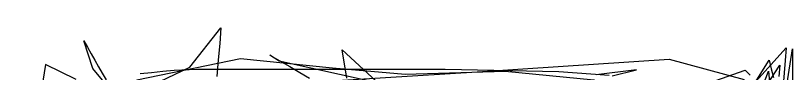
# Model space of a CAD drawing. Header units: metres. Extents: x 30 to 6769, y 117 to 5736.
# Drawn here: x 88 to 955, y 3290 to 3341 of the extents above; entities that cross this region are included whole.
import ezdxf

# ---------------------------------------------------------------- set-up
doc = ezdxf.new("R2010")
doc.units = ezdxf.units.M
doc.layers.add('FLOOR_1', color=2, linetype='Continuous')

msp = doc.modelspace()

# ---------------------------------------------------------------- linework, layer by layer
at = {"layer": 'FLOOR_1', "color": 4}
for points in [[(249.15, 3281.27), (282.95, 3296.94), (317.27, 3341.08), (316.07, 3323.51), (314.4, 3305.12), (312.73, 3286.73)], [(231.11, 3227.54), (174.53, 3295.59), (164.4, 3326.61), (168.55, 3319.35), (172.7, 3312.09), (176.84, 3304.83), (180.99, 3297.57), (185.14, 3290.31), (189.28, 3283.05)], [(485.1, 3281.27), (382.3, 3303.8), (371.85, 3310.63), (382.99, 3304.13), (394.12, 3297.63), (405.26, 3291.13), (416.39, 3284.63)], [(236.76, 2945.3), (139.33, 3072.2), (88.38, 3068.58), (99.8, 3072.86), (111.21, 3077.15), (122.63, 3081.43), (134.04, 3085.71), (190.36, 3206.83), (223.51, 3282.87), (339.37, 3306.87), (442.05, 3296.45), (523.06, 3289.15), (634.45, 3292.67), (733.33, 3282.85), (822.93, 3234.32)], [(753.85, 3287.28), (781.04, 3293.97), (766.01, 3292.2), (750.97, 3290.43), (735.94, 3288.66)]]:
    msp.add_lwpolyline(points, dxfattribs=at)
at = {"layer": 'FLOOR_1', "color": 7}
for points in [[(897.17, 3262.49), (947.88, 3318.54), (946.73, 3304.68), (945.57, 3290.81), (944.42, 3276.94)], [(457.98, 3284.75), (452.72, 3316.31), (500.37, 3272.47)], [(155.87, 3283.46), (121.87, 3299.97), (117.26, 3272.28)], [(924.8, 3274.85), (940.73, 3299.14), (939.76, 3286.52)]]:
    msp.add_lwpolyline(points, dxfattribs=at)
at = {"layer": 'FLOOR_1', "color": 1}
for points in [[(936.95, 3202.94), (954.84, 3317.47), (954.84, 3291.81), (954.84, 3266.16), (932.32, 3270.52), (915.03, 3271.91), (932.41, 3232.8)], [(227.25, 3290.12), (239.96, 3291.28), (252.68, 3292.44), (265.39, 3293.59), (290.55, 3294.69), (427.66, 3294.69), (484.15, 3294.69), (567.62, 3294.69), (694.23, 3292.17), (750.28, 3287.98)], [(790.21, 3254.43), (902.05, 3293.83), (904.8, 3291.07), (907.56, 3288.32)]]:
    msp.add_lwpolyline(points, dxfattribs=at)
at = {"layer": 'FLOOR_1', "color": 2}
for points in [[(423.09, 3280.84), (609.15, 3292.25), (817.17, 3305.83), (901.01, 3283.31)], [(881.02, 3228.16), (928.82, 3304.88), (931.23, 3295.22), (933.65, 3285.56)]]:
    msp.add_lwpolyline(points, dxfattribs=at)
at = {"layer": 'FLOOR_1', "color": 5}
msp.add_lwpolyline([(913.3, 3253.43), (928.19, 3292.5), (930.62, 3263.36)], dxfattribs=at)

doc.saveas('drawing.dxf')
